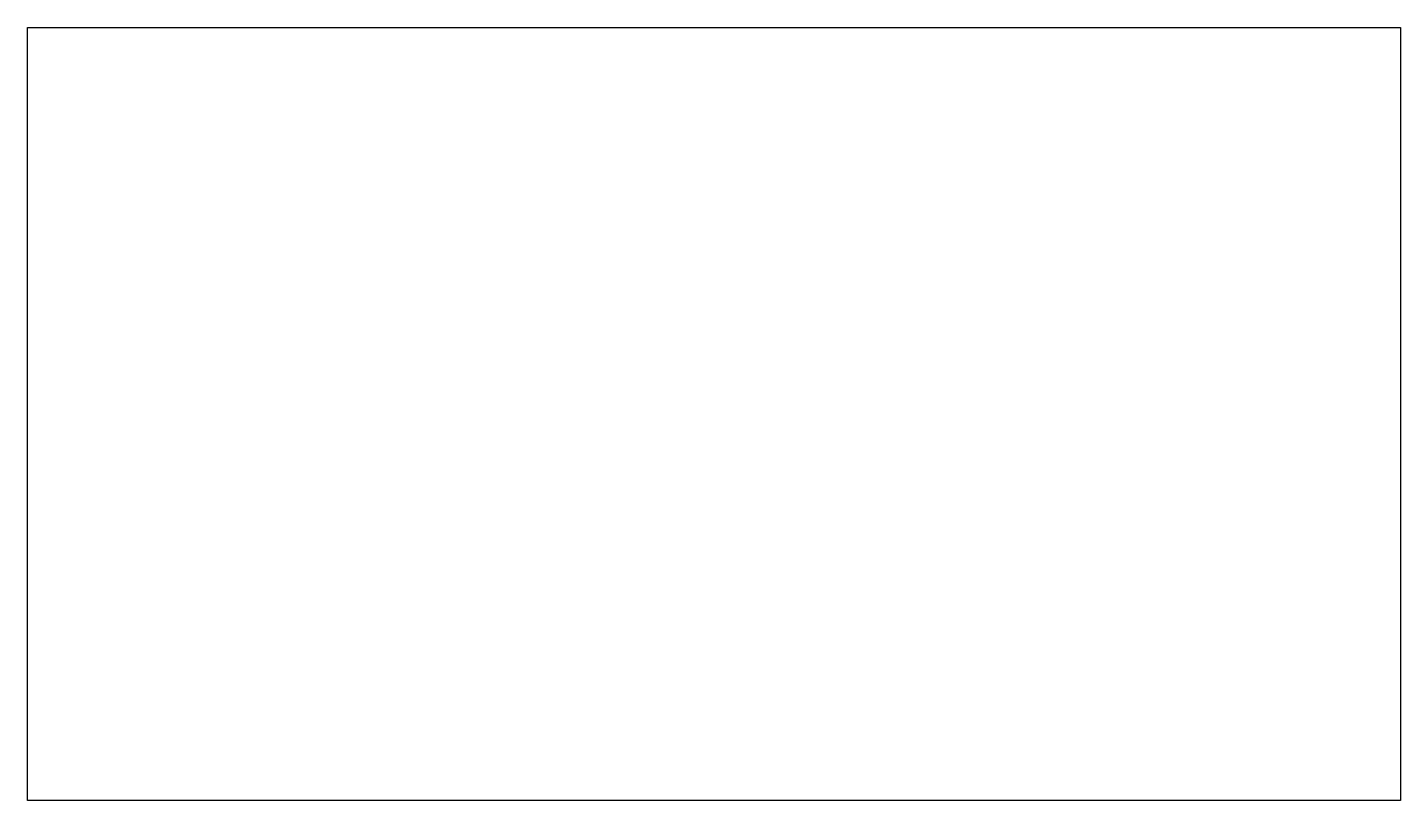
# Model space of a CAD drawing. Header units: metres. Extents: x 0 to 331, y 0 to 186.
import ezdxf

# ---------------------------------------------------------------- set-up
doc = ezdxf.new("R2010")
doc.units = ezdxf.units.M
doc.layers.add('xSatellite', color=178, linetype='Continuous', lineweight=25, true_color=0x000000)
picture_1 = doc.add_image_def('image1.jpg', size_in_pixel=(1920, 1080))

msp = doc.modelspace()

# ---------------------------------------------------------------- pictures from other files: only their frames are drawn
at = {"layer": 'xSatellite'}
image = msp.add_image(picture_1, insert=(0, 0), size_in_units=(331.03, 186.21), dxfattribs=at)
image.dxf.flags = 7

doc.saveas('drawing.dxf')
